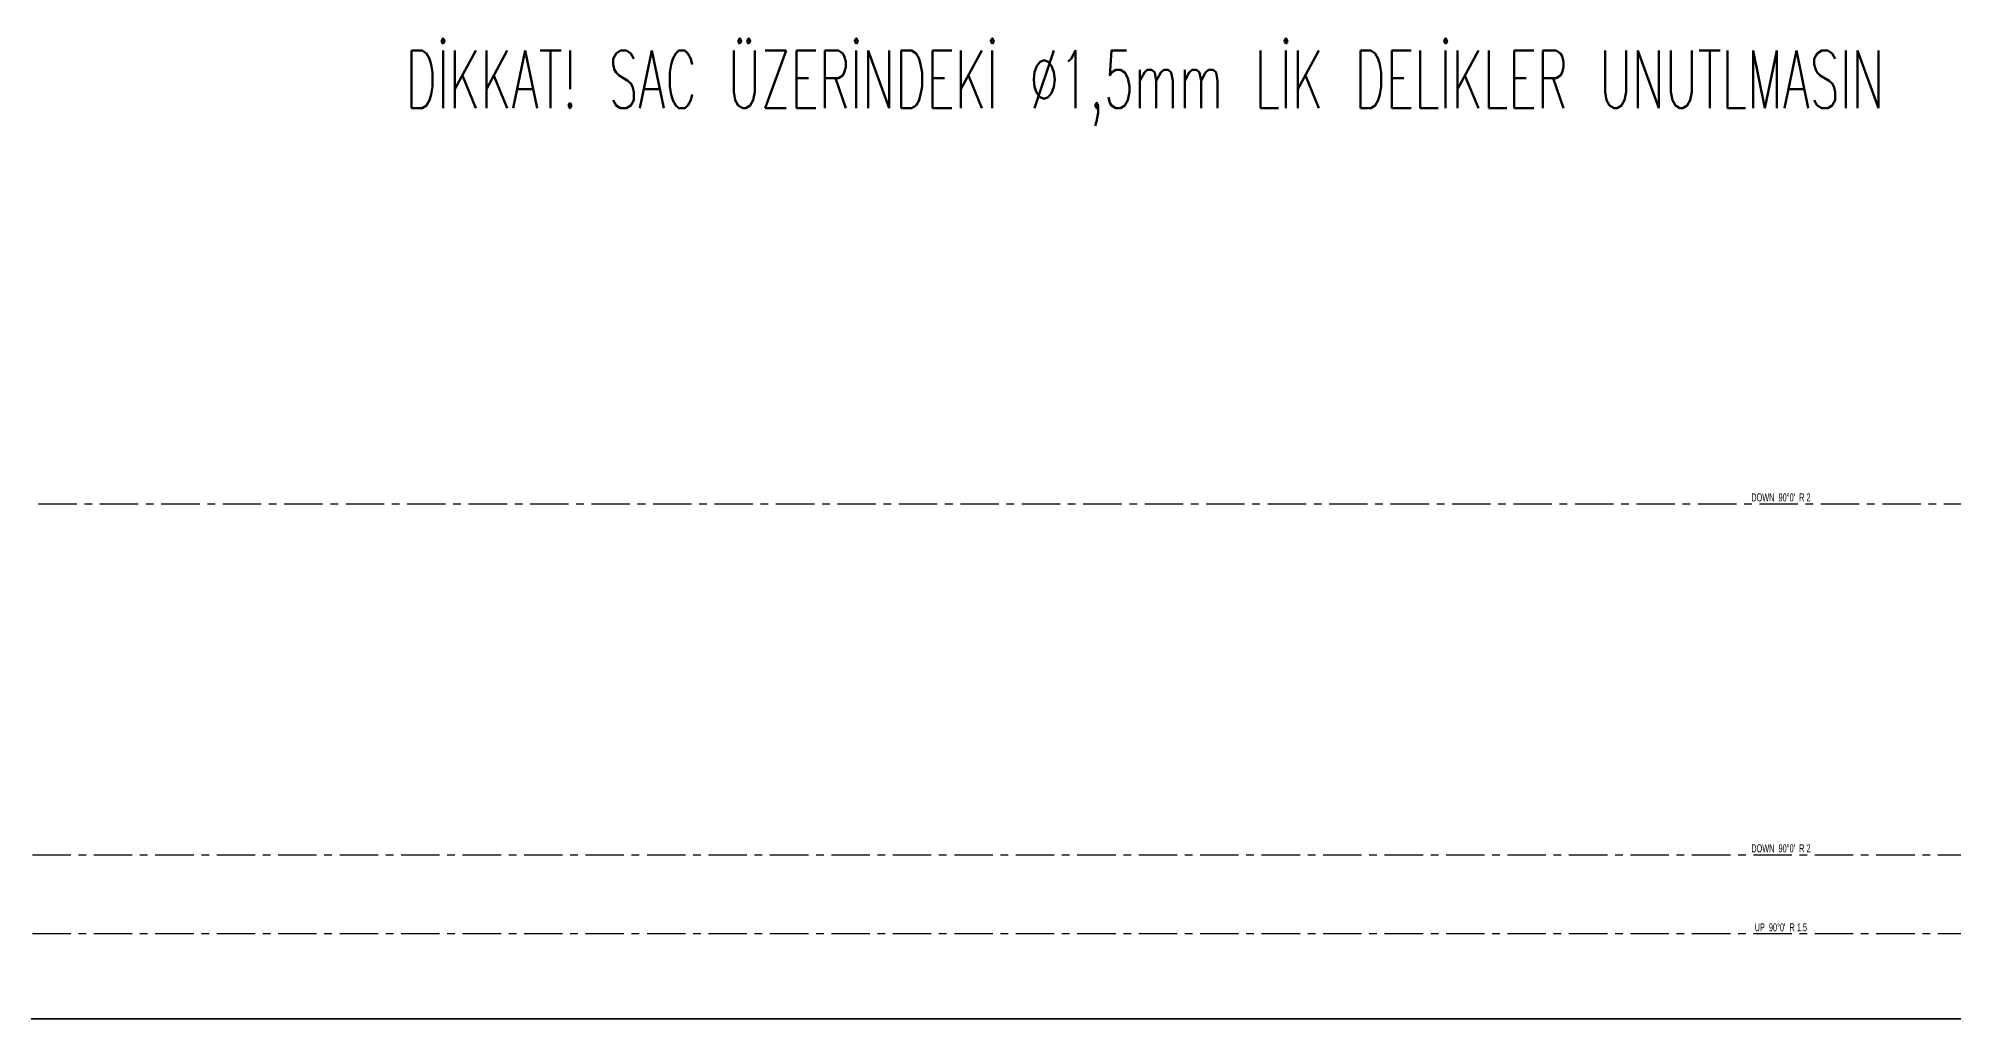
# Model space of a CAD drawing. Header units: millimetres. Extents: x -769 to 1715, y -375 to 486.
# Drawn here: x -103 to 530, y -375 to -50 of the extents above; entities that cross this region are included whole.
import ezdxf

# ---------------------------------------------------------------- set-up
doc = ezdxf.new("R2010")
doc.units = ezdxf.units.MM
doc.linetypes.add('CENTERX2', pattern=[20.32, 12.7, -2.54, 2.54, -2.54])
doc.styles.add('SLDTEXTSTYLE0', font='TXT', dxfattribs={"width": 0.572187})
doc.styles.add('SLDTEXTSTYLE1', font='TXT', dxfattribs={"width": 0.605, "bigfont": 'bigfont'})

msp = doc.modelspace()

# ---------------------------------------------------------------- linework, layer by layer
at = {"color": 7, "linetype": 'CENTERX2'}
for p, q in [((-712.7, -204.28), (1659.3, -204.28)), ((-714.69, -320.29), (1661.29, -320.29)), ((-714.69, -346.4), (1661.29, -346.4))]:
    msp.add_line(p, q, dxfattribs=at)
at = {"color": 7, "linetype": 'Continuous', "lineweight": 35}
msp.add_line((-714.69, -374.51), (1661.29, -374.51), dxfattribs=at)

# ---------------------------------------------------------------- texts
at = {"color": 7, "linetype": 'Continuous', "lineweight": 0}
for s, insert, char_height, attachment_point, style in [('DİKKAT! SAC ÜZERİNDEKİ Ø1,5mm LİK DELİKLER UNUTLMASIN', (18.32, -54.52), 19.05, 1, 'SLDTEXTSTYLE1'), ("DOWN  90°0'  R 2", (472.97, -200.87), 2.6458, 2, 'SLDTEXTSTYLE0'), ("DOWN  90°0'  R 2", (472.97, -316.87), 2.6458, 2, 'SLDTEXTSTYLE0'), ("UP  90°0'  R 1.5", (472.94, -342.98), 2.6458, 2, 'SLDTEXTSTYLE0')]:
    msp.add_mtext(s, dxfattribs=dict(at, insert=insert, char_height=char_height, attachment_point=attachment_point, style=style))

doc.saveas('drawing.dxf')
